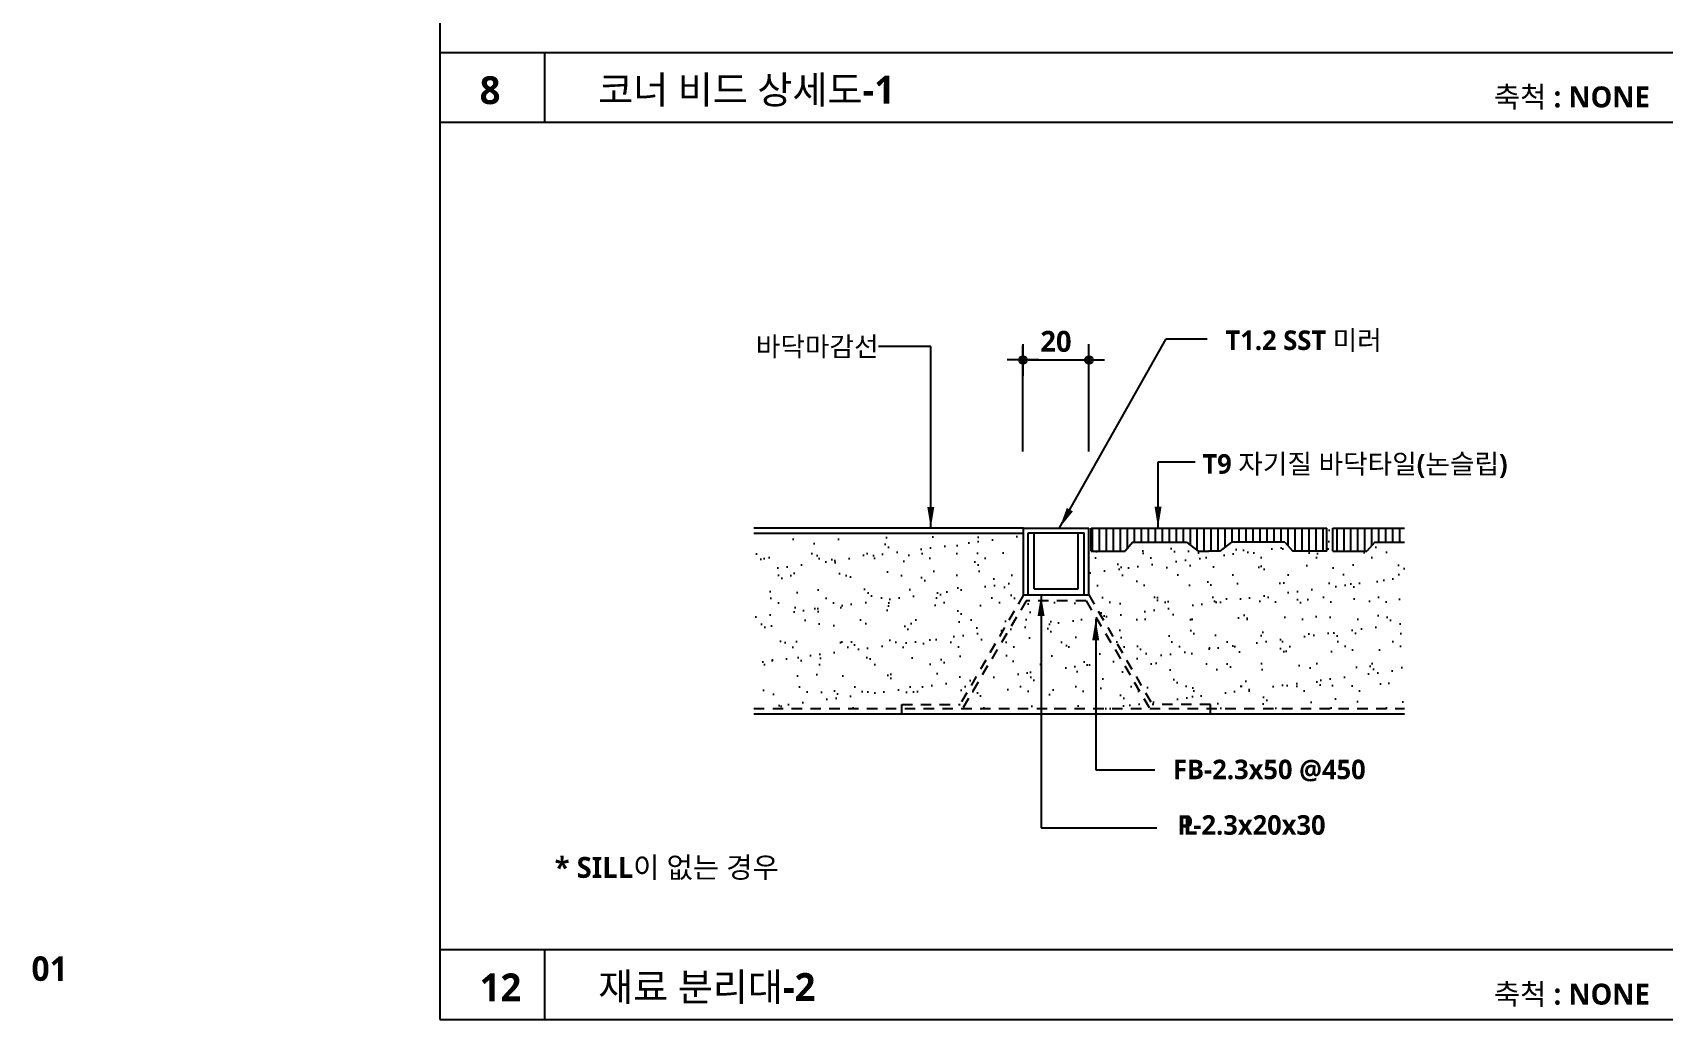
# Model space of a CAD drawing. Header units: millimetres. Extents: x 200 to 163856, y 0 to 163394.
# Drawn here: x 8017 to 10352, y 200 to 1613 of the extents above; entities that cross this region are included whole.
import ezdxf
from ezdxf.enums import TextEntityAlignment as Align

# ---------------------------------------------------------------- set-up
doc = ezdxf.new("R2010")
doc.units = ezdxf.units.MM
doc.header["$LTSCALE"] = 10
doc.linetypes.add('HID', pattern=[2.3, 1.5, -0.8])
doc.linetypes.add('ST-DASH', pattern=[2.7, 1.5, -1.2])
doc.layers.get('DEFPOINTS').update_dxf_attribs({"color": 181})
for name, color, linetype in [('A-ANNO-GRA1', 7, 'Continuous'), ('A-ANNO-LEAD', 4, 'Continuous'), ('A-ANNO-TEXT1', 7, 'Continuous'), ('A-ANNO-TITL', 7, 'Continuous'), ('A-FIN3', 8, 'Continuous'), ('A-ST-AXIS-DIM', 7, 'Continuous'), ('COL', 2, 'Continuous'), ('DIM', 4, 'Continuous'), ('ELE4', 4, 'Continuous'), ('HAT', 5, 'Continuous'), ('HID', 7, 'HID'), ('TAGS', 7, 'Continuous'), ('WAL', 3, 'Continuous')]:
    doc.layers.add(name, color=color, linetype=linetype)
doc.styles.add('2020음성 1차', font='')
doc.styles.add('SH_진천_나눔', font='')
doc.styles.get('2020음성 1차').set_extended_font_data('NanumGothic', bold=True)
doc.styles.get('SH_진천_나눔').set_extended_font_data('NanumGothic', bold=True)
doc.dimstyles.new('NDIM10', dxfattribs={"dimscale": 10, "dimtxt": 3, "dimasz": 0.75, "dimexe": 2, "dimexo": 2, "dimgap": 1, "dimtad": 1, "dimdec": 1, "dimdsep": 46, "dimtxsty": '2020음성 1차', "dimblk": 'Z_DOT', "dimcen": 3, "dimdle": 3, "dimclrd": 256, "dimclre": 256, "dimclrt": 3, "dimadec": 0, "dimazin": 0, "dimtfac": 1, "dimtdec": 1, "dimtix": 1, "dimtmove": 2, "dimatfit": 3, "dimfxl": 1, "dimtolj": 1, "dimtzin": 0, "dimlwd": -1, "dimlwe": -1, "dimarcsym": 0})
pattern_1 = [(37.5, (16592.327, 11699.59), (-1.60003, 48.94132), [0, -38.608, 0, -43.18, 0, -41.275]), (7.5, (16592.327, 11699.59), (44.95233, 71.6825), [0, -20.828, 0, -34.798, 0, -13.335]), (327.5, (16561.085, 11699.59), (79.09924, 0.14372), [0, -12.7, 0, -45.72, 0, -59.69]), (317.5, (16561.085, 11699.59), (76.35565, 22.29293), [0, -6.35, 0, -29.972, 0, -34.29])]

# ---------------------------------------------------------------- blocks, each defined once
blk = doc.blocks.new('Z_DOT')
at = {"layer": 'DIM', "color": 0}
for p, q in [((-3, 0), (3, 0)), ((0, -3), (0, 3))]:
    blk.add_line(p, q, dxfattribs=at)
for radius in [0.75, 0.375]:
    blk.add_circle((0, 0), radius, dxfattribs=at)
blk = doc.blocks.new('*D9495')
at = {"layer": 'A-ST-AXIS-DIM'}
for p, q in [((9435.1, 1013.1), (9435.1, 1164.4)), ((9442.6, 1144.4), (9522, 1144.4)), ((9529.5, 1013.1), (9529.5, 1164.4))]:
    blk.add_line(p, q, dxfattribs=at)
at = {"layer": 'DEFPOINTS', "color": 0}
for p in [(9529.5, 1144.4), (9435.1, 993.1), (9529.5, 993.1)]:
    blk.add_point(p, dxfattribs=at)
at = {"layer": 'A-ST-AXIS-DIM', "linetype": 'ByBlock', "xscale": 7.5, "yscale": 7.5, "zscale": 7.5, "rotation": 180}
blk.add_blockref('Z_DOT', (9435.1, 1144.4), dxfattribs=at)
at = {"layer": 'A-ST-AXIS-DIM', "linetype": 'ByBlock', "xscale": 7.5, "yscale": 7.5, "zscale": 7.5}
blk.add_blockref('Z_DOT', (9529.5, 1144.4), dxfattribs=at)
at = {"layer": 'A-ST-AXIS-DIM', "color": 3, "insert": (9482.3, 1170.9), "char_height": 30, "attachment_point": 5, "style": '2020음성 1차'}
blk.add_mtext('\\A1;20', dxfattribs=at)

msp = doc.modelspace()

# ---------------------------------------------------------------- hatches: boundary and pattern name
at = {"layer": 'HAT'}
h = msp.add_hatch(dxfattribs=at)
h.set_pattern_fill('AR-SAND', color=256, style=0)
h.set_pattern_definition(pattern_1)
h.paths.add_polyline_path([(9525.66023, 799.21525), (9482.30073, 799.21525), (9482.30073, 645.13566), (9616.88423, 645.13566)])
h.paths.add_polyline_path([(9482.30073, 799.21525), (9461.01089, 799.21525), (9461.01089, 777.66673), (9461.01089, 645.13566), (9482.30073, 645.13566)])
h.paths.add_polyline_path([(9461.01089, 799.21525), (9439.5066, 799.21525), (9348.2826, 645.13566), (9461.01089, 645.13566)])
h.paths.add_polyline_path([(9435.91675, 807.88191), (9435.91675, 895.78866), (9049.73465, 895.78866), (9049.73465, 645.13566), (9261.77908, 645.13566), (9261.77908, 651.13488), (9345.04385, 651.13488)])
h = msp.add_hatch(dxfattribs=at)
h.set_pattern_fill('AR-SAND', color=256, style=0)
h.set_pattern_definition(pattern_1)
h.paths.add_polyline_path([(9981.55537, 883.71073), (9938.88612, 883.71073), (9927.46086, 870.3774), (9878.88612, 870.3774), (9878.88612, 903.71073), (9870.11928, 903.71073), (9870.11928, 870.3774), (9821.54453, 870.3774), (9810.11928, 883.71073), (9733.45261, 883.71073), (9716.88193, 870.3774), (9701.35135, 870.3774), (9685.82077, 870.3774), (9669.25008, 883.71073), (9592.58342, 883.71073), (9581.15816, 870.3774), (9532.58342, 870.3774), (9532.58342, 903.71073), (9529.25008, 903.71073), (9529.25008, 807.88191), (9620.12298, 651.13488), (9703.38776, 651.13488), (9703.38776, 645.13566), (9981.55537, 645.13566)])

# ---------------------------------------------------------------- linework, layer by layer
at = {"layer": 'A-ANNO-GRA1'}
for p, q in [((8600, 1585), (15694.9654, 1585)), ((8750, 1585), (8750, 1485)), ((8600, 1485), (15694.9654, 1485)), ((8600, 300), (15694.9654, 300)), ((8750, 300), (8750, 200))]:
    msp.add_line(p, q, dxfattribs=at)
at = {"layer": 'A-ANNO-LEAD'}
for points in [[(9303.08786, 903.81822, 0, 10, 0), (9303.08786, 933.81822, 10, 10, 0)], [(9487.41336, 903.92219, 0, 10, 0), (9502.1928, 930.02905, 10, 10, 0)], [(9628.45749, 904.3844, 0, 10, 0), (9628.45749, 934.3844, 10, 10, 0)], [(9461.01089, 807.66673, 0, 10, 0), (9461.01089, 777.66673, 10, 10, 0)], [(9539.23629, 773.06645, 0, 10, 0), (9539.23629, 743.06645, 10, 10, 0)]]:
    msp.add_lwpolyline(points, format="xyseb", dxfattribs=at)
at = {"layer": 'A-FIN3'}
for p, q in [((9534.22316, 903.71073), (9534.22316, 870.3774)), ((9544.22316, 903.71073), (9544.22316, 870.3774)), ((9554.22316, 903.71073), (9554.22316, 870.3774)), ((9564.22316, 903.71073), (9564.22316, 870.3774)), ((9574.22316, 903.71073), (9574.22316, 870.3774)), ((9584.22316, 903.71073), (9584.22316, 873.95427)), ((9594.22316, 903.71073), (9594.22316, 883.71073)), ((9604.22316, 903.71073), (9604.22316, 883.71073)), ((9614.22316, 903.71073), (9614.22316, 883.71073)), ((9624.22316, 903.71073), (9624.22316, 883.71073)), ((9634.22316, 903.71073), (9634.22316, 883.71073)), ((9644.22316, 903.71073), (9644.22316, 883.71073)), ((9654.22316, 903.71073), (9654.22316, 883.71073)), ((9664.22316, 903.71073), (9664.22316, 883.71073)), ((9674.22316, 903.71073), (9674.22316, 879.70923)), ((9684.22316, 903.71073), (9684.22316, 871.66289)), ((9694.22316, 903.71073), (9694.22316, 870.3774)), ((9704.22316, 903.71073), (9704.22316, 870.3774)), ((9714.22316, 903.71073), (9714.22316, 870.3774)), ((9724.22316, 903.71073), (9724.22316, 876.2844)), ((9734.22316, 903.71073), (9734.22316, 883.71073)), ((9744.22316, 903.71073), (9744.22316, 883.71073)), ((9754.22316, 903.71073), (9754.22316, 883.71073)), ((9764.22316, 903.71073), (9764.22316, 883.71073)), ((9774.22316, 903.71073), (9774.22316, 883.71073)), ((9784.22316, 903.71073), (9784.22316, 883.71073)), ((9794.22316, 903.71073), (9794.22316, 883.71073)), ((9804.22316, 903.71073), (9804.22316, 883.71073)), ((9814.22316, 903.71073), (9814.22316, 878.92148)), ((9824.22316, 903.71073), (9824.22316, 870.3774)), ((9834.22316, 903.71073), (9834.22316, 870.3774)), ((9844.22316, 903.71073), (9844.22316, 870.3774)), ((9854.22316, 903.71073), (9854.22316, 870.3774)), ((9864.22316, 903.71073), (9864.22316, 870.3774)), ((9884.22316, 903.71073), (9884.22316, 870.3774)), ((9894.22316, 903.71073), (9894.22316, 870.3774)), ((9904.22316, 903.71073), (9904.22316, 870.3774)), ((9914.22316, 903.71073), (9914.22316, 870.3774)), ((9924.22316, 903.71073), (9924.22316, 870.3774)), ((9934.22316, 903.71073), (9934.22316, 878.26903)), ((9944.22316, 903.71073), (9944.22316, 883.71073)), ((9954.22316, 903.71073), (9954.22316, 883.71073)), ((9964.22316, 903.71073), (9964.22316, 883.71073)), ((9974.22316, 903.71073), (9974.22316, 883.71073))]:
    msp.add_line(p, q, dxfattribs=at)
at = {"layer": 'COL'}
msp.add_line((9981.55537, 637.28632), (9049.73465, 637.28632), dxfattribs=at)
at = {"layer": 'DEFPOINTS'}
msp.add_lwpolyline([(8600, 200), (15694.9654, 200), (15694.9654, 5740), (8600, 5740)], close=True, dxfattribs=at)
at = {"layer": 'ELE4'}
for p, q in [((9532.58342, 903.71073), (9870.11928, 903.71073)), ((9532.58342, 870.3774), (9532.58342, 903.71073)), ((9870.11928, 870.3774), (9870.11928, 903.71073)), ((9878.88612, 870.3774), (9878.88612, 903.71073)), ((9878.88612, 903.71073), (9981.55537, 903.71073)), ((9532.58342, 870.3774), (9581.15816, 870.3774)), ((9592.58342, 883.71073), (9581.15816, 870.3774)), ((9592.58342, 883.71073), (9669.25008, 883.71073)), ((9669.25008, 883.71073), (9685.82077, 870.3774)), ((9685.82077, 870.3774), (9701.35135, 870.3774)), ((9716.88193, 870.3774), (9701.35135, 870.3774)), ((9733.45261, 883.71073), (9716.88193, 870.3774)), ((9810.11928, 883.71073), (9733.45261, 883.71073)), ((9810.11928, 883.71073), (9821.54453, 870.3774)), ((9870.11928, 870.3774), (9821.54453, 870.3774)), ((9878.88612, 870.3774), (9927.46086, 870.3774)), ((9938.88612, 883.71073), (9927.46086, 870.3774)), ((9938.88612, 883.71073), (9981.55537, 883.71073))]:
    msp.add_line(p, q, dxfattribs=at)
at = {"layer": 'HID', "linetype": 'ST-DASH'}
for p, q in [((9439.5066, 799.21525), (9343.9017, 637.73622)), ((9435.91675, 807.88191), (9345.04385, 651.13488)), ((9525.66023, 799.21525), (9439.5066, 799.21525)), ((9525.66023, 799.21525), (9621.26513, 637.73622)), ((9529.25008, 807.88191), (9620.12298, 651.13488)), ((9049.73465, 645.13566), (9981.55537, 645.13566)), ((9261.77908, 637.73622), (9261.77908, 651.13488)), ((9261.77908, 651.13488), (9345.04385, 651.13488)), ((9703.38776, 651.13488), (9620.12298, 651.13488)), ((9703.38776, 637.73622), (9703.38776, 651.13488))]:
    msp.add_line(p, q, dxfattribs=at)
at = {"layer": 'TAGS'}
for p, q in [((9487.41336, 903.92219), (9640.26037, 1174.52008)), ((9640.26037, 1174.52008), (9698.842, 1174.52008)), ((9303.08786, 1163.58934), (9228.32126, 1163.58934)), ((9303.08786, 903.81822), (9303.08786, 1163.58934)), ((9628.45749, 998.72313), (9681.46713, 998.72313)), ((9628.45749, 975.06224), (9628.45749, 998.72313)), ((9628.45749, 904.3844), (9628.45749, 975.06224)), ((9461.01089, 807.66673), (9461.01089, 474.24618)), ((9539.23629, 773.06645), (9539.23629, 557.5535)), ((9539.23629, 557.5535), (9624.0754, 557.5535)), ((9461.01089, 474.24618), (9626.88589, 474.24618))]:
    msp.add_line(p, q, dxfattribs=at)
at = {"layer": 'WAL'}
for p, q in [((9435.91675, 903.71073), (9049.73465, 903.71073)), ((9435.91675, 895.78866), (9049.73465, 895.78866)), ((9435.91675, 903.71073), (9529.25008, 903.71073)), ((9435.91675, 807.88191), (9435.91675, 903.71073)), ((9442.58342, 897.04406), (9522.58342, 897.04406)), ((9442.58342, 807.88191), (9442.58342, 897.04406)), ((9451.25008, 816.54858), (9451.25008, 897.04406)), ((9513.91675, 816.54858), (9513.91675, 897.04406)), ((9522.58342, 807.88191), (9522.58342, 897.04406)), ((9529.25008, 807.88191), (9529.25008, 903.71073)), ((9435.91675, 807.88191), (9529.25008, 807.88191)), ((9451.25008, 816.54858), (9513.91675, 816.54858))]:
    msp.add_line(p, q, dxfattribs=at)

# ---------------------------------------------------------------- texts
at = {"layer": 'A-ANNO-TEXT1', "linetype": 'Continuous', "style": '2020음성 1차'}
for s, height, p in [('8', 40, (8657.2056, 1510.82726)), ('코너 비드 상세도-1 ', 40, (8826.85991, 1511.35983)), ('축척 : NONE', 30, (10109.2349, 1506.12645)), ('* SILL이 없는 경우', 30, (8764.58846, 402.6518)), ('12', 40, (8657.2056, 225.82726)), ('재료 분리대-2', 40, (8826.85991, 226.35983)), ('축척 : NONE', 30, (10109.2349, 221.12645))]:
    msp.add_text(s, height=height, dxfattribs=at).set_placement(p)
at = {"layer": 'A-ANNO-TEXT1', "style": '2020음성 1차'}
msp.add_text('바닥마감선', height=28, dxfattribs=at).set_placement((9228.32126, 1163.58934), align=Align.MIDDLE_RIGHT)
for s, p in [('T1.2 SST 미러', (9725.03565, 1158.71684)), ('T9 자기질 바닥타일(논슬립)', (9691.9422, 981.55818)), ('FB-2.3x50 @450', (9649.80012, 543.97496)), ('P-2.3x20x30', (9655.97866, 464.44036)), ('L', (9664.52414, 464.44036))]:
    msp.add_text(s, height=28, dxfattribs=at).set_placement(p)
at = {"layer": 'A-ANNO-TITL', "style": 'SH_진천_나눔'}
msp.add_text('01', height=35, dxfattribs=at).set_placement((8041.57606, 272.70944), align=Align.MIDDLE)

# ---------------------------------------------------------------- dimensions: what is measured, and where the dimension line sits
at = {"layer": 'A-ST-AXIS-DIM'}
dim = msp.add_aligned_dim(p1=(9435.12642, 993.05373), p2=(9529.47504, 993.05373), distance=151.39294, text='20', dimstyle='NDIM10', override={"dimtxsty": '2020음성 1차'}, dxfattribs=at)
dim.commit()
dim.dimension.update_dxf_attribs({"geometry": '*D9495', "text_midpoint": (9482.30073, 1170.93814)})

doc.saveas('drawing.dxf')
